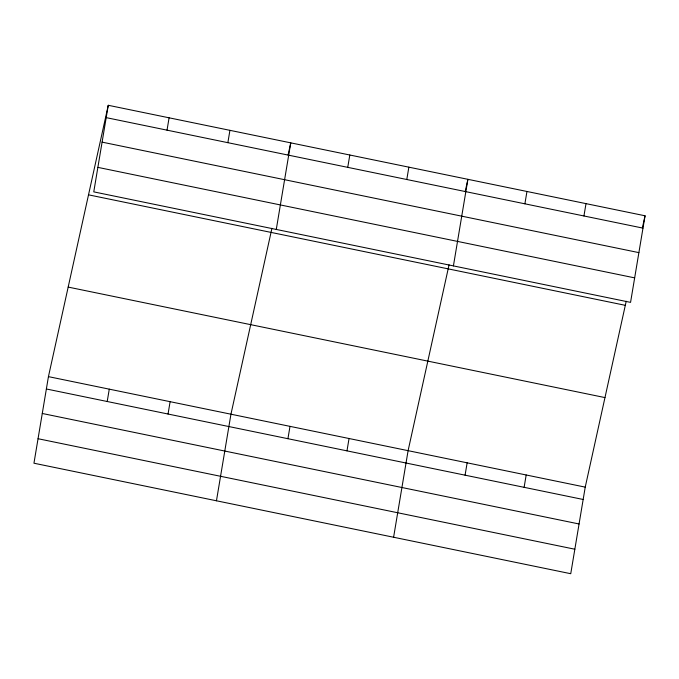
<?xml version="1.0" encoding="UTF-8"?>
<svg xmlns="http://www.w3.org/2000/svg" width="679" height="679" viewBox="0 0 679 679"><rect width="100%" height="100%" fill="white"/><g stroke="black" fill="none" stroke-linecap="round" stroke-linejoin="round"><path stroke-width="1.02" d="M108.258 105.287L93.77 191.868L630.562 302.367L645.05 215.786L108.258 105.287L48.438 376.633L33.95 463.214L570.742 573.713L585.23 487.132L626.208 301.255M107.206 401.501L109.277 389.16M167.026 130.156L169.088 117.807M168.044 414.029L170.115 401.679M227.864 142.675L229.926 130.334M216.457 500.788L230.953 414.207L271.923 228.331M276.277 229.434L290.765 142.853L288.074 155.067M287.93 438.702L290.001 426.361M347.75 167.357L349.812 155.007M346.977 450.856L349.048 438.515M406.797 179.511L408.86 167.161M393.599 537.25L408.096 450.669L449.065 264.793M453.419 265.905L467.907 179.315L465.217 191.529M465.073 475.173L467.144 462.823M524.892 203.819L526.955 191.478M524.12 487.327L526.183 474.977M583.94 215.973L586.002 203.632M642.359 227.991L645.05 215.786M106.187 117.628L642.988 228.127M102.088 142.132L638.888 252.63M97.869 167.365L634.661 277.872M88.516 194.831L625.308 305.329M68.18 287.09L604.972 397.588M48.438 376.633L585.23 487.132M46.376 388.982L583.168 499.481M42.276 413.477L579.068 523.976M38.049 438.719L574.841 549.218"/></g></svg>
